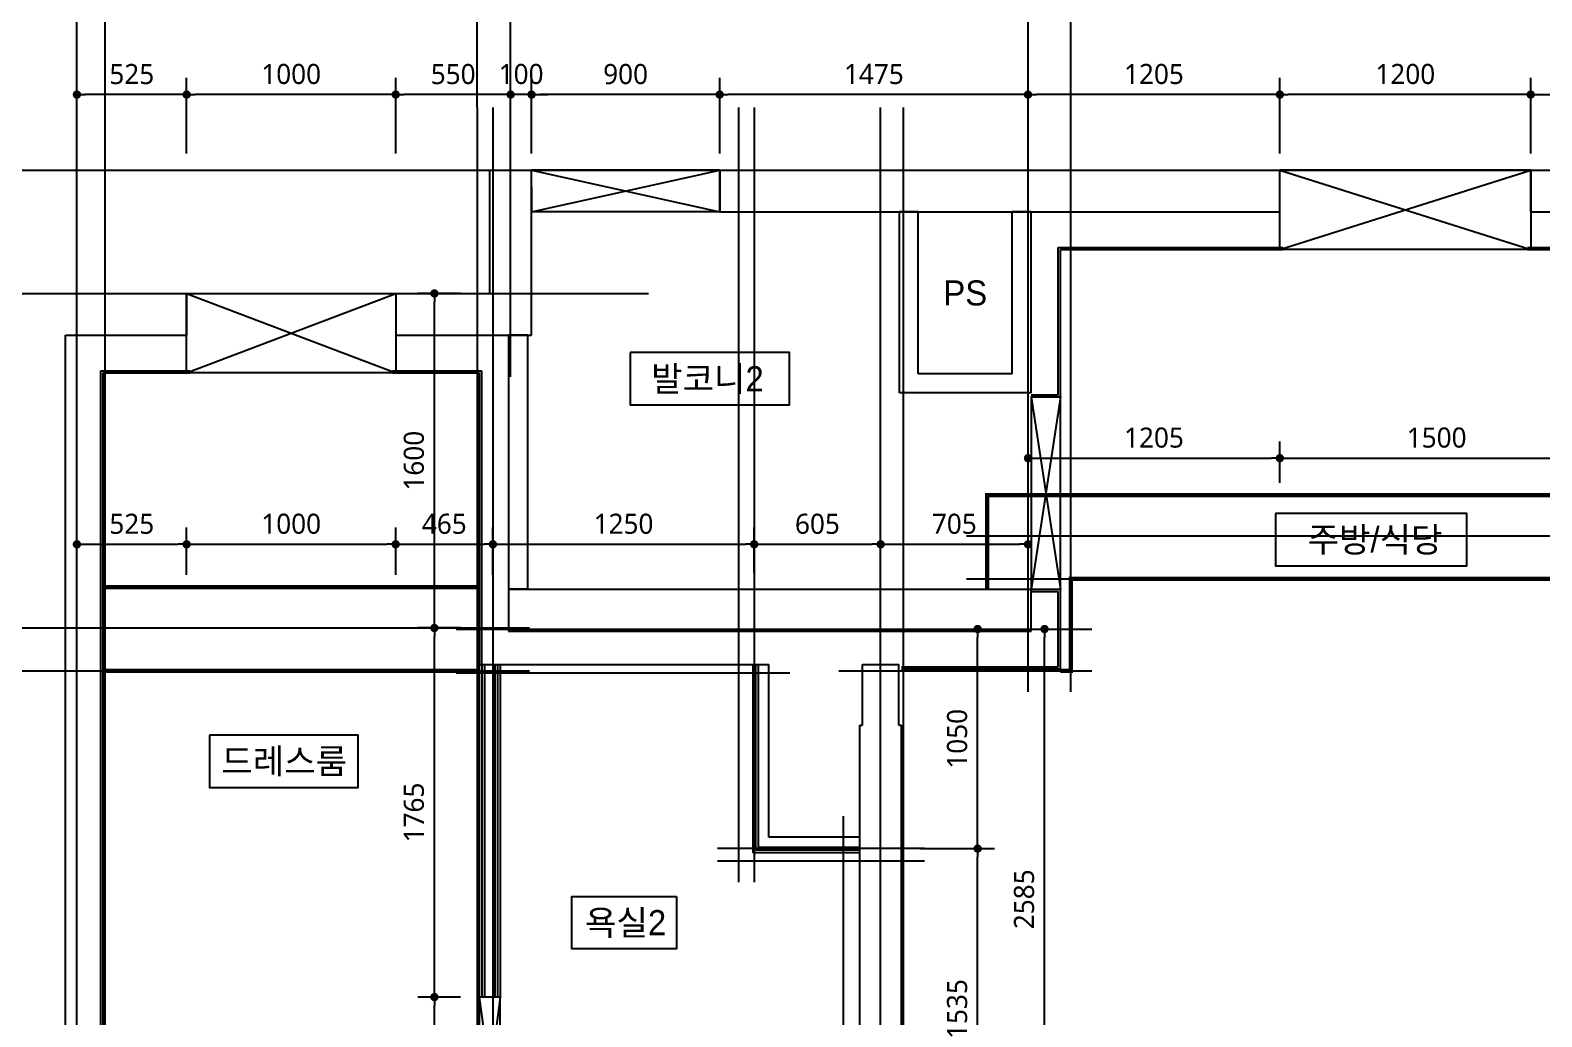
# Model space of a CAD drawing. Header units: millimetres. Extents: x 0 to 92204, y -190080 to 23760.
# Drawn here: x 57626 to 64857, y 11788 to 16506 of the extents above; entities that cross this region are included whole.
import ezdxf
from ezdxf.enums import TextEntityAlignment as Align
from ezdxf.xclip import XClip

# ---------------------------------------------------------------- set-up
doc = ezdxf.new("R2010")
doc.units = ezdxf.units.MM
doc.header["$LTSCALE"] = 100
doc.header["$XCLIPFRAME"] = 0
for name, pattern in [('AUDIT_D_220706163347-0', [0]), ('CEN', [62, 60, -1, 0, -1]), ('HIDDEN', [9.525, 6.35, -3.175])]:
    doc.linetypes.add(name, pattern=pattern)
doc.layers.get('defpoints').update_dxf_attribs({"color": 139})
for name, color, linetype in [('AA-XXXX-DIMS', 7, 'Continuous'), ('CEN_CON', 1, 'CEN'), ('CEN_WALL', 12, 'CEN'), ('CONC', 2, 'Continuous'), ('DIM', 7, 'AUDIT_D_220706163347-0'), ('ELE3_CON', 7, 'Continuous'), ('MC', 135, 'Continuous'), ('ROM', 7, 'AUDIT_D_220706163347-0'), ('WAL', 3, 'Continuous'), ('WAL_DRY', 7, 'Continuous'), ('실명', 3, 'AUDIT_D_220706163347-0'), ('실명박스', 7, 'AUDIT_D_220706163347-0'), ('창호-open', 4, 'Continuous'), ('확장', 8, 'HIDDEN')]:
    doc.layers.add(name, color=color, linetype=linetype)
doc.layers.add('AA-XXXX-MC', color=153, linetype='AUDIT_D_220706163347-0', plot=False)
doc.layers.add('Defpoint', color=135, linetype='Continuous', plot=False)
doc.styles.add('HAUD01', font='Dotum.ttf')
doc.styles.add('맑은 고딕', font='malgun.ttf')
doc.dimstyles.new('NDIM40-in', dxfattribs={"dimscale": 40, "dimtxt": 2.4, "dimasz": 1, "dimexe": 2, "dimexo": 2, "dimgap": 1.2, "dimtad": 1, "dimdec": 0, "dimrnd": 0.25, "dimzin": 0, "dimdsep": 46, "dimtxsty": '맑은 고딕', "dimblk": 'DOT', "dimcen": 5, "dimclrd": 256, "dimclre": 256, "dimclrt": 3, "dimadec": 0, "dimazin": 0, "dimtfac": 1, "dimtdec": 0, "dimtix": 1, "dimtmove": 2, "dimatfit": 1, "dimldrblk": 'DIMDOT', "dimfxl": 0, "dimtolj": 1, "dimtzin": 0, "dimarcsym": 0})

# ---------------------------------------------------------------- blocks, each defined once
blk = doc.blocks.new('WIN_900_단창2')
at = {"layer": 'Defpoint'}
for p, q in [((-15, 120), (-15, 0)), ((885, 120), (885, 0))]:
    blk.add_line(p, q, dxfattribs=at)
blk = doc.blocks.new('U-76A(확장)')
at = {"layer": 'CEN_CON'}
for p, q in [((10185, -300), (10185, 10335)), ((11955, 9046.8), (11955, 10335)), ((14030, -300), (14030, 10335)), ((14635, 10035), (4795, 10035)), ((14635, 9445), (11295.7, 9445)), ((12215, 7840), (9175, 7840))]:
    blk.add_line(p, q, dxfattribs=at)
at = {"layer": 'CEN_WALL'}
for p, q in [((9480, 7540), (9480, 10335)), ((10790, 10335), (10790, 6630)), ((12040, 10335), (12040, 5080)), ((9775, 8285), (5575, 8285)), ((14635, 7845), (11865, 7845)), ((9975, 6790), (10965, 6790))]:
    blk.add_line(p, q, dxfattribs=at)
at = {"layer": 'CONC'}
for p, q in [((7075, 10035), (4895, 10035)), ((7075, 9835), (7075, 10035)), ((10955, 10035), (8275, 10035)), ((8275, 9835), (8275, 10035)), ((10955, 9835), (10955, 10035)), ((12055, 10035), (11855, 10035)), ((11855, 9245), (11855, 10035)), ((12055, 9445), (12055, 10035)), ((7075, 9835), (5145, 9835)), ((10955, 9835), (8275, 9835)), ((12505, 9445), (12055, 9445)), ((12505, 9445), (12505, 9245)), ((14335, 9445), (13505, 9445)), ((13505, 9445), (13505, 9245)), ((12505, 9245), (11855, 9245)), ((14085, 9245), (13505, 9245)), ((14085, 1690), (14085, 9245)), ((11965, 8030), (9465, 8030)), ((9465, 7830), (9465, 8030)), ((11965, 8030), (11965, 7830)), ((11965, 7830), (9465, 7830)), ((10098, 7380), (10098, 7670)), ((10272, 7670), (10098, 7670)), ((10272, 7380), (10272, 7670)), ((10085, 5190), (10085, 7380)), ((10098, 7380), (10085, 7380)), ((10285, 7380), (10272, 7380)), ((10285, 5190), (10285, 7380))]:
    blk.add_line(p, q, dxfattribs=at)
at = {"layer": 'ELE3_CON'}
for p, q in [((7075, 10035), (8275, 10035)), ((10955, 10035), (11855, 10035)), ((13505, 9445), (12505, 9445))]:
    blk.add_line(p, q, dxfattribs=at)
at = {"layer": 'MC'}
for p, q in [((9275, 7540), (9275, 10335)), ((10075, -300), (10075, 10335)), ((10865, 10335), (10865, 6630)), ((12115, 10335), (12115, 5080)), ((13895, -300), (13895, 10335)), ((9775, 8080), (5575, 8080)), ((10385, 7640), (9175, 7640)), ((12215, 7630), (10620, 7630)), ((14635, 7640), (11865, 7640)), ((10365, 6945), (10365, 5080)), ((9975, 6730), (10965, 6730))]:
    blk.add_line(p, q, dxfattribs=at)
at = {"layer": 'WAL'}
for p, q in [((9465, 8970), (9465, 9835)), ((9555, 9060), (9555, 9835)), ((10005, 9060), (10005, 9835)), ((10095, 8970), (10095, 9835)), ((11875, 9245), (11875, 8030)), ((11965, 9245), (11965, 8030)), ((9555, 9060), (10005, 9060)), ((9465, 8970), (10095, 8970))]:
    blk.add_line(p, q, dxfattribs=at)
at = {"layer": 'WAL', "ltscale": 100}
for p, q in [((9465, 9835), (9555, 9835)), ((10005, 9835), (10095, 9835)), ((11875, 9245), (11965, 9245)), ((11875, 8030), (11965, 8030))]:
    blk.add_line(p, q, dxfattribs=at)
at = {"layer": 'WAL_DRY'}
for p, q in [((7090, 9665), (6055, 9665)), ((7090, 9655), (6065, 9655)), ((9335, 9665), (8260, 9665)), ((9325, 9655), (8260, 9655)), ((9325, 8950), (9325, 9655)), ((9335, 8960), (9335, 9665)), ((12520, 9075), (12095, 9075)), ((12095, 9075), (12095, 7670)), ((12105, 9065), (12105, 7670)), ((12520, 9065), (12105, 9065)), ((13915, 9075), (13490, 9075)), ((13905, 9065), (13490, 9065)), ((13905, 1870), (13905, 9065)), ((13915, 1860), (13915, 9075)), ((9465, 8950), (9325, 8950)), ((9465, 8960), (9335, 8960)), ((9325, 7650), (9325, 8030)), ((9465, 8030), (9325, 8030)), ((9335, 7660), (9335, 8020)), ((9465, 8020), (9335, 8020)), ((10720, 6845), (10720, 7670)), ((10795, 7670), (10720, 7670)), ((10770, 6795), (10770, 7670)), ((10782.5, 6782.5), (10782.5, 7670)), ((10795, 6770), (10795, 7670)), ((12105, 7670), (10795, 7670)), ((12005, 7670), (12005, 6080)), ((12017.5, 7670), (12017.5, 6080)), ((12030, 7670), (12030, 6080)), ((12080, 7670), (12080, 6080)), ((12092.5, 7670), (12092.5, 6080)), ((12105, 7670), (12105, 6080)), ((10085, 7650), (9325, 7650)), ((10085, 7660), (9335, 7660)), ((10285, 6845), (10720, 6845)), ((10285, 6795), (10770, 6795)), ((10285, 6782.5), (10782.5, 6782.5)), ((10285, 6770), (10795, 6770))]:
    blk.add_line(p, q, dxfattribs=at)
at = {"layer": '확장', "ltscale": 0.5, "const_width": 20, "flags": 128}
for points in [[(9675, 8030), (9675, 8480), (6065, 8480)], [(9325, 7640), (9275, 7640), (9275, 8080), (6065, 8080)], [(13905, 8040), (12105, 8040)], [(13905, 7640), (12105, 7640)]]:
    blk.add_lwpolyline(points, dxfattribs=at)
at = {"xscale": -1}
blk.add_blockref('WIN_900_단창2', (11840, 9835), dxfattribs=at)
blk = doc.blocks.new('_Dot')
at = {"color": 0, "linetype": 'ByBlock', "lineweight": -2}
blk.add_line((-0.5, 0), (-1, 0), dxfattribs=at)
at = {"color": 0, "linetype": 'ByBlock', "const_width": 0.5}
blk.add_lwpolyline([(-0.25, 0, 1), (0.25, 0, 1)], format="xyb", close=True, dxfattribs=at)
blk = doc.blocks.new('*D211')
at = {"layer": 'defpoints', "color": 0, "transparency": 16777216}
for p in [(63604, 16198.2), (63604, 15837.1), (64804, 15837.1)]:
    blk.add_point(p, dxfattribs=at)
at = {"layer": 'DIM', "lineweight": -2, "transparency": 16777216}
for p, q in [((63604, 15917.1), (63604, 16278.2)), ((64804, 15917.1), (64804, 16278.2)), ((64764, 16198.2), (63644, 16198.2))]:
    blk.add_line(p, q, dxfattribs=at)
at = {"layer": 'DIM', "lineweight": -2, "transparency": 16777216, "xscale": 40, "yscale": 40, "zscale": 40, "rotation": 180}
blk.add_blockref('_Dot', (63604, 16198.2), dxfattribs=at)
at = {"layer": 'DIM', "lineweight": -2, "transparency": 16777216, "xscale": 40, "yscale": 40, "zscale": 40}
blk.add_blockref('_Dot', (64804, 16198.2), dxfattribs=at)
at = {"layer": 'DIM', "color": 3, "transparency": 16777216, "insert": (64204, 16296.1), "char_height": 96, "attachment_point": 5, "style": '맑은 고딕'}
blk.add_mtext('\\A1;1200', dxfattribs=at)
blk = doc.blocks.new('DIMDOT')
at = {"layer": 'AA-XXXX-DIMS'}
for p, q in [((-1.5, 0), (1.5, 0)), ((0, -1.5), (0, 1.5))]:
    blk.add_line(p, q, dxfattribs=at)
for radius in [0.5, 0.25]:
    blk.add_circle((0, 0), radius, dxfattribs=at)
blk = doc.blocks.new('*D212')
at = {"layer": 'defpoints', "color": 0, "transparency": 16777216}
for p in [(62399, 16198.2), (62399, 15837.1), (63604, 15837.1)]:
    blk.add_point(p, dxfattribs=at)
at = {"layer": 'DIM', "lineweight": -2, "transparency": 16777216}
for p, q in [((62399, 15917.1), (62399, 16278.2)), ((63604, 15917.1), (63604, 16278.2)), ((63564, 16198.2), (62439, 16198.2))]:
    blk.add_line(p, q, dxfattribs=at)
at = {"layer": 'DIM', "lineweight": -2, "transparency": 16777216, "xscale": 40, "yscale": 40, "zscale": 40, "rotation": 180}
blk.add_blockref('_Dot', (62399, 16198.2), dxfattribs=at)
at = {"layer": 'DIM', "lineweight": -2, "transparency": 16777216, "xscale": 40, "yscale": 40, "zscale": 40}
blk.add_blockref('_Dot', (63604, 16198.2), dxfattribs=at)
at = {"layer": 'DIM', "color": 3, "transparency": 16777216, "insert": (63001.5, 16296.1), "char_height": 96, "attachment_point": 5, "style": '맑은 고딕'}
blk.add_mtext('\\A1;1205', dxfattribs=at)
blk = doc.blocks.new('*D213')
at = {"layer": 'defpoints', "color": 0, "transparency": 16777216}
for p in [(60924, 16198.2), (60924, 15837.1), (62399, 15837.1)]:
    blk.add_point(p, dxfattribs=at)
at = {"layer": 'DIM', "lineweight": -2, "transparency": 16777216}
for p, q in [((60924, 15917.1), (60924, 16278.2)), ((62399, 15917.1), (62399, 16278.2)), ((62359, 16198.2), (60964, 16198.2))]:
    blk.add_line(p, q, dxfattribs=at)
at = {"layer": 'DIM', "lineweight": -2, "transparency": 16777216, "xscale": 40, "yscale": 40, "zscale": 40, "rotation": 180}
blk.add_blockref('_Dot', (60924, 16198.2), dxfattribs=at)
at = {"layer": 'DIM', "lineweight": -2, "transparency": 16777216, "xscale": 40, "yscale": 40, "zscale": 40}
blk.add_blockref('_Dot', (62399, 16198.2), dxfattribs=at)
at = {"layer": 'DIM', "color": 3, "transparency": 16777216, "insert": (61661.5, 16296.1), "char_height": 96, "attachment_point": 5, "style": '맑은 고딕'}
blk.add_mtext('\\A1;1475', dxfattribs=at)
blk = doc.blocks.new('*D200')
at = {"layer": 'defpoints', "color": 0, "transparency": 16777216}
for p in [(60024, 16198.2), (60024, 15837.1), (60924, 15837.1)]:
    blk.add_point(p, dxfattribs=at)
at = {"layer": 'DIM', "lineweight": -2, "transparency": 16777216}
for p, q in [((60024, 15917.1), (60024, 16278.2)), ((60924, 15917.1), (60924, 16278.2)), ((60884, 16198.2), (60064, 16198.2))]:
    blk.add_line(p, q, dxfattribs=at)
at = {"layer": 'DIM', "lineweight": -2, "transparency": 16777216, "xscale": 40, "yscale": 40, "zscale": 40, "rotation": 180}
blk.add_blockref('_Dot', (60024, 16198.2), dxfattribs=at)
at = {"layer": 'DIM', "lineweight": -2, "transparency": 16777216, "xscale": 40, "yscale": 40, "zscale": 40}
blk.add_blockref('_Dot', (60924, 16198.2), dxfattribs=at)
at = {"layer": 'DIM', "color": 3, "transparency": 16777216, "insert": (60474, 16295.8), "char_height": 96, "attachment_point": 5, "style": '맑은 고딕'}
blk.add_mtext('\\A1;900', dxfattribs=at)
blk = doc.blocks.new('*D201')
at = {"layer": 'defpoints', "color": 0, "transparency": 16777216}
for p in [(59924, 16198.2), (59924, 15837.1), (60024, 15837.1)]:
    blk.add_point(p, dxfattribs=at)
at = {"layer": 'DIM', "lineweight": -2, "transparency": 16777216}
for p, q in [((59924, 15917.1), (59924, 16278.2)), ((60024, 15917.1), (60024, 16278.2)), ((59884, 16198.2), (59844, 16198.2)), ((60024, 16198.2), (59924, 16198.2)), ((60064, 16198.2), (60104, 16198.2))]:
    blk.add_line(p, q, dxfattribs=at)
at = {"layer": 'DIM', "lineweight": -2, "transparency": 16777216, "xscale": 40, "yscale": 40, "zscale": 40}
blk.add_blockref('_Dot', (59924, 16198.2), dxfattribs=at)
at = {"layer": 'DIM', "lineweight": -2, "transparency": 16777216, "xscale": 40, "yscale": 40, "zscale": 40, "rotation": 180}
blk.add_blockref('_Dot', (60024, 16198.2), dxfattribs=at)
at = {"layer": 'DIM', "color": 3, "transparency": 16777216, "insert": (59974, 16296.1), "char_height": 96, "attachment_point": 5, "style": '맑은 고딕'}
blk.add_mtext('\\A1;100', dxfattribs=at)
blk = doc.blocks.new('*D202')
at = {"layer": 'defpoints', "color": 0, "transparency": 16777216}
for p in [(59374, 16198.2), (59374, 15837.1), (59924, 15837.1)]:
    blk.add_point(p, dxfattribs=at)
at = {"layer": 'DIM', "lineweight": -2, "transparency": 16777216}
for p, q in [((59374, 15917.1), (59374, 16278.2)), ((59924, 15917.1), (59924, 16278.2)), ((59884, 16198.2), (59414, 16198.2))]:
    blk.add_line(p, q, dxfattribs=at)
at = {"layer": 'DIM', "lineweight": -2, "transparency": 16777216, "xscale": 40, "yscale": 40, "zscale": 40, "rotation": 180}
blk.add_blockref('_Dot', (59374, 16198.2), dxfattribs=at)
at = {"layer": 'DIM', "lineweight": -2, "transparency": 16777216, "xscale": 40, "yscale": 40, "zscale": 40}
blk.add_blockref('_Dot', (59924, 16198.2), dxfattribs=at)
at = {"layer": 'DIM', "color": 3, "transparency": 16777216, "insert": (59649, 16295.8), "char_height": 96, "attachment_point": 5, "style": '맑은 고딕'}
blk.add_mtext('\\A1;550', dxfattribs=at)
blk = doc.blocks.new('*D203')
at = {"layer": 'defpoints', "color": 0, "transparency": 16777216}
for p in [(58374, 16198.2), (58374, 15837.1), (59374, 15837.1)]:
    blk.add_point(p, dxfattribs=at)
at = {"layer": 'DIM', "lineweight": -2, "transparency": 16777216}
for p, q in [((58374, 15917.1), (58374, 16278.2)), ((59374, 15917.1), (59374, 16278.2)), ((59334, 16198.2), (58414, 16198.2))]:
    blk.add_line(p, q, dxfattribs=at)
at = {"layer": 'DIM', "lineweight": -2, "transparency": 16777216, "xscale": 40, "yscale": 40, "zscale": 40, "rotation": 180}
blk.add_blockref('_Dot', (58374, 16198.2), dxfattribs=at)
at = {"layer": 'DIM', "lineweight": -2, "transparency": 16777216, "xscale": 40, "yscale": 40, "zscale": 40}
blk.add_blockref('_Dot', (59374, 16198.2), dxfattribs=at)
at = {"layer": 'DIM', "color": 3, "transparency": 16777216, "insert": (58874, 16296.1), "char_height": 96, "attachment_point": 5, "style": '맑은 고딕'}
blk.add_mtext('\\A1;1000', dxfattribs=at)
blk = doc.blocks.new('*D204')
at = {"layer": 'defpoints', "color": 0, "transparency": 16777216}
for p in [(57849, 16198.2), (57849, 15837.1), (58374, 15837.1)]:
    blk.add_point(p, dxfattribs=at)
at = {"layer": 'DIM', "lineweight": -2, "transparency": 16777216}
for p, q in [((57849, 15917.1), (57849, 16278.2)), ((58374, 15917.1), (58374, 16278.2)), ((58334, 16198.2), (57889, 16198.2))]:
    blk.add_line(p, q, dxfattribs=at)
at = {"layer": 'DIM', "lineweight": -2, "transparency": 16777216, "xscale": 40, "yscale": 40, "zscale": 40, "rotation": 180}
blk.add_blockref('_Dot', (57849, 16198.2), dxfattribs=at)
at = {"layer": 'DIM', "lineweight": -2, "transparency": 16777216, "xscale": 40, "yscale": 40, "zscale": 40}
blk.add_blockref('_Dot', (58374, 16198.2), dxfattribs=at)
at = {"layer": 'DIM', "color": 3, "transparency": 16777216, "insert": (58111.5, 16295.8), "char_height": 96, "attachment_point": 5, "style": '맑은 고딕'}
blk.add_mtext('\\A1;525', dxfattribs=at)
blk = doc.blocks.new('*D205')
at = {"layer": 'defpoints', "color": 0, "transparency": 16777216}
for p in [(65939, 16198.2), (64804, 15837.1), (65939, 15837.1)]:
    blk.add_point(p, dxfattribs=at)
at = {"layer": 'DIM', "lineweight": -2, "transparency": 16777216}
for p, q in [((64804, 15917.1), (64804, 16278.2)), ((65939, 15917.1), (65939, 16278.2)), ((64844, 16198.2), (65899, 16198.2))]:
    blk.add_line(p, q, dxfattribs=at)
at = {"layer": 'DIM', "lineweight": -2, "transparency": 16777216, "xscale": 40, "yscale": 40, "zscale": 40, "rotation": 180}
blk.add_blockref('_Dot', (64804, 16198.2), dxfattribs=at)
at = {"layer": 'DIM', "lineweight": -2, "transparency": 16777216, "xscale": 40, "yscale": 40, "zscale": 40}
blk.add_blockref('_Dot', (65939, 16198.2), dxfattribs=at)
at = {"layer": 'DIM', "color": 3, "transparency": 16777216, "insert": (65371.5, 16296.1), "char_height": 96, "attachment_point": 5, "style": '맑은 고딕'}
blk.add_mtext('\\A1;1135', dxfattribs=at)
blk = doc.blocks.new('*D144')
at = {"layer": 'defpoints', "color": 0, "transparency": 16777216}
for p in [(58374, 14047.3), (57849, 13822.1), (58374, 13822.1)]:
    blk.add_point(p, dxfattribs=at)
at = {"layer": 'DIM', "lineweight": -2, "transparency": 16777216}
for p, q in [((57849, 13902.1), (57849, 14127.3)), ((58374, 13902.1), (58374, 14127.3)), ((57889, 14047.3), (58334, 14047.3))]:
    blk.add_line(p, q, dxfattribs=at)
at = {"layer": 'DIM', "lineweight": -2, "transparency": 16777216, "xscale": 40, "yscale": 40, "zscale": 40, "rotation": 180}
blk.add_blockref('_Dot', (57849, 14047.3), dxfattribs=at)
at = {"layer": 'DIM', "lineweight": -2, "transparency": 16777216, "xscale": 40, "yscale": 40, "zscale": 40}
blk.add_blockref('_Dot', (58374, 14047.3), dxfattribs=at)
at = {"layer": 'DIM', "color": 3, "transparency": 16777216, "insert": (58111.5, 14144.9), "char_height": 96, "attachment_point": 5, "style": '맑은 고딕'}
blk.add_mtext('\\A1;525', dxfattribs=at)
blk = doc.blocks.new('*D145')
at = {"layer": 'defpoints', "color": 0, "transparency": 16777216}
for p in [(59374, 14047.3), (58374, 13822.1), (59374, 13822.1)]:
    blk.add_point(p, dxfattribs=at)
at = {"layer": 'DIM', "lineweight": -2, "transparency": 16777216}
for p, q in [((58374, 13902.1), (58374, 14127.3)), ((59374, 13902.1), (59374, 14127.3)), ((58414, 14047.3), (59334, 14047.3))]:
    blk.add_line(p, q, dxfattribs=at)
at = {"layer": 'DIM', "lineweight": -2, "transparency": 16777216, "xscale": 40, "yscale": 40, "zscale": 40, "rotation": 180}
blk.add_blockref('_Dot', (58374, 14047.3), dxfattribs=at)
at = {"layer": 'DIM', "lineweight": -2, "transparency": 16777216, "xscale": 40, "yscale": 40, "zscale": 40}
blk.add_blockref('_Dot', (59374, 14047.3), dxfattribs=at)
at = {"layer": 'DIM', "color": 3, "transparency": 16777216, "insert": (58874, 14145.1), "char_height": 96, "attachment_point": 5, "style": '맑은 고딕'}
blk.add_mtext('\\A1;1000', dxfattribs=at)
blk = doc.blocks.new('*D146')
at = {"layer": 'defpoints', "color": 0, "transparency": 16777216}
for p in [(59839, 14047.3), (59374, 13822.1), (59839, 13822.1)]:
    blk.add_point(p, dxfattribs=at)
at = {"layer": 'DIM', "lineweight": -2, "transparency": 16777216}
for p, q in [((59374, 13902.1), (59374, 14127.3)), ((59839, 13902.1), (59839, 14127.3)), ((59414, 14047.3), (59799, 14047.3))]:
    blk.add_line(p, q, dxfattribs=at)
at = {"layer": 'DIM', "lineweight": -2, "transparency": 16777216, "xscale": 40, "yscale": 40, "zscale": 40, "rotation": 180}
blk.add_blockref('_Dot', (59374, 14047.3), dxfattribs=at)
at = {"layer": 'DIM', "lineweight": -2, "transparency": 16777216, "xscale": 40, "yscale": 40, "zscale": 40}
blk.add_blockref('_Dot', (59839, 14047.3), dxfattribs=at)
at = {"layer": 'DIM', "color": 3, "transparency": 16777216, "insert": (59606.5, 14144.9), "char_height": 96, "attachment_point": 5, "style": '맑은 고딕'}
blk.add_mtext('\\A1;465', dxfattribs=at)
blk = doc.blocks.new('*D147')
at = {"layer": 'defpoints', "color": 0, "transparency": 16777216}
for p in [(61089, 14047.3), (59839, 13822.1), (61089, 13832.1)]:
    blk.add_point(p, dxfattribs=at)
at = {"layer": 'DIM', "lineweight": -2, "transparency": 16777216}
for p, q in [((59839, 13902.1), (59839, 14127.3)), ((61089, 13912.1), (61089, 14127.3)), ((59879, 14047.3), (61049, 14047.3))]:
    blk.add_line(p, q, dxfattribs=at)
at = {"layer": 'DIM', "lineweight": -2, "transparency": 16777216, "xscale": 40, "yscale": 40, "zscale": 40, "rotation": 180}
blk.add_blockref('_Dot', (59839, 14047.3), dxfattribs=at)
at = {"layer": 'DIM', "lineweight": -2, "transparency": 16777216, "xscale": 40, "yscale": 40, "zscale": 40}
blk.add_blockref('_Dot', (61089, 14047.3), dxfattribs=at)
at = {"layer": 'DIM', "color": 3, "transparency": 16777216, "insert": (60464, 14145.1), "char_height": 96, "attachment_point": 5, "style": '맑은 고딕'}
blk.add_mtext('\\A1;1250', dxfattribs=at)
blk = doc.blocks.new('*D148')
at = {"layer": 'defpoints', "color": 0, "transparency": 16777216}
for p in [(61694, 14047.3), (61089, 13832.1), (61694, 13832.1)]:
    blk.add_point(p, dxfattribs=at)
at = {"layer": 'DIM', "lineweight": -2, "transparency": 16777216}
for p, q in [((61089, 13912.1), (61089, 14127.3)), ((61694, 13912.1), (61694, 14127.3)), ((61129, 14047.3), (61654, 14047.3))]:
    blk.add_line(p, q, dxfattribs=at)
at = {"layer": 'DIM', "lineweight": -2, "transparency": 16777216, "xscale": 40, "yscale": 40, "zscale": 40, "rotation": 180}
blk.add_blockref('_Dot', (61089, 14047.3), dxfattribs=at)
at = {"layer": 'DIM', "lineweight": -2, "transparency": 16777216, "xscale": 40, "yscale": 40, "zscale": 40}
blk.add_blockref('_Dot', (61694, 14047.3), dxfattribs=at)
at = {"layer": 'DIM', "color": 3, "transparency": 16777216, "insert": (61391.5, 14144.9), "char_height": 96, "attachment_point": 5, "style": '맑은 고딕'}
blk.add_mtext('\\A1;605', dxfattribs=at)
blk = doc.blocks.new('*D149')
at = {"layer": 'defpoints', "color": 0, "transparency": 16777216}
for p in [(62399, 14047.3), (61694, 13832.1), (62399, 13832.1)]:
    blk.add_point(p, dxfattribs=at)
at = {"layer": 'DIM', "lineweight": -2, "transparency": 16777216}
for p, q in [((61694, 13912.1), (61694, 14127.3)), ((62399, 13912.1), (62399, 14127.3)), ((61734, 14047.3), (62359, 14047.3))]:
    blk.add_line(p, q, dxfattribs=at)
at = {"layer": 'DIM', "lineweight": -2, "transparency": 16777216, "xscale": 40, "yscale": 40, "zscale": 40, "rotation": 180}
blk.add_blockref('_Dot', (61694, 14047.3), dxfattribs=at)
at = {"layer": 'DIM', "lineweight": -2, "transparency": 16777216, "xscale": 40, "yscale": 40, "zscale": 40}
blk.add_blockref('_Dot', (62399, 14047.3), dxfattribs=at)
at = {"layer": 'DIM', "color": 3, "transparency": 16777216, "insert": (62046.5, 14144.9), "char_height": 96, "attachment_point": 5, "style": '맑은 고딕'}
blk.add_mtext('\\A1;705', dxfattribs=at)
blk = doc.blocks.new('*D151')
at = {"layer": 'defpoints', "color": 0, "transparency": 16777216}
for p in [(59559.3, 11882.1), (59764, 11882.1), (59764, 11132.1)]:
    blk.add_point(p, dxfattribs=at)
at = {"layer": 'DIM', "lineweight": -2, "transparency": 16777216}
for p, q in [((59684, 11882.1), (59479.3, 11882.1)), ((59559.3, 11172.1), (59559.3, 11842.1)), ((59684, 11132.1), (59479.3, 11132.1))]:
    blk.add_line(p, q, dxfattribs=at)
at = {"layer": 'DIM', "lineweight": -2, "transparency": 16777216, "xscale": 40, "yscale": 40, "zscale": 40}
for p, rotation in [((59559.3, 11882.1), 90), ((59559.3, 11132.1), 270)]:
    blk.add_blockref('_Dot', p, dxfattribs=dict(at, rotation=rotation))
at = {"layer": 'DIM', "color": 3, "transparency": 16777216, "insert": (59461.7, 11507.1), "char_height": 96, "attachment_point": 5, "rotation": 90, "style": '맑은 고딕'}
blk.add_mtext('\\A1;750', dxfattribs=at)
blk = doc.blocks.new('*D152')
at = {"layer": 'defpoints', "color": 0, "transparency": 16777216}
for p in [(59559.3, 13647.1), (59764, 13647.1), (59764, 11882.1)]:
    blk.add_point(p, dxfattribs=at)
at = {"layer": 'DIM', "lineweight": -2, "transparency": 16777216}
for p, q in [((59684, 13647.1), (59479.3, 13647.1)), ((59559.3, 11922.1), (59559.3, 13607.1)), ((59684, 11882.1), (59479.3, 11882.1))]:
    blk.add_line(p, q, dxfattribs=at)
at = {"layer": 'DIM', "lineweight": -2, "transparency": 16777216, "xscale": 40, "yscale": 40, "zscale": 40}
for p, rotation in [((59559.3, 13647.1), 90), ((59559.3, 11882.1), 270)]:
    blk.add_blockref('_Dot', p, dxfattribs=dict(at, rotation=rotation))
at = {"layer": 'DIM', "color": 3, "transparency": 16777216, "insert": (59461.4, 12764.6), "char_height": 96, "attachment_point": 5, "rotation": 90, "style": '맑은 고딕'}
blk.add_mtext('\\A1;1765', dxfattribs=at)
blk = doc.blocks.new('*D156')
at = {"layer": 'defpoints', "color": 0, "transparency": 16777216}
for p in [(61804, 13642.1), (62158.1, 13642.1), (61804, 12592.1)]:
    blk.add_point(p, dxfattribs=at)
at = {"layer": 'DIM', "lineweight": -2, "transparency": 16777216}
for p, q in [((61884, 13642.1), (62238.1, 13642.1)), ((62158.1, 12632.1), (62158.1, 13602.1)), ((61884, 12592.1), (62238.1, 12592.1))]:
    blk.add_line(p, q, dxfattribs=at)
at = {"layer": 'DIM', "lineweight": -2, "transparency": 16777216, "xscale": 40, "yscale": 40, "zscale": 40}
for p, rotation in [((62158.1, 13642.1), 90), ((62158.1, 12592.1), 270)]:
    blk.add_blockref('_Dot', p, dxfattribs=dict(at, rotation=rotation))
at = {"layer": 'DIM', "color": 3, "transparency": 16777216, "insert": (62060.2, 13117.1), "char_height": 96, "attachment_point": 5, "rotation": 90, "style": '맑은 고딕'}
blk.add_mtext('\\A1;1050', dxfattribs=at)
blk = doc.blocks.new('*D157')
at = {"layer": 'defpoints', "color": 0, "transparency": 16777216}
for p in [(61804, 13642.1), (62478.1, 13642.1), (61804, 11057.1)]:
    blk.add_point(p, dxfattribs=at)
at = {"layer": 'DIM', "lineweight": -2, "transparency": 16777216}
for p, q in [((61884, 13642.1), (62558.1, 13642.1)), ((62478.1, 11097.1), (62478.1, 13602.1)), ((61884, 11057.1), (62558.1, 11057.1))]:
    blk.add_line(p, q, dxfattribs=at)
at = {"layer": 'DIM', "lineweight": -2, "transparency": 16777216, "xscale": 40, "yscale": 40, "zscale": 40}
for p, rotation in [((62478.1, 13642.1), 90), ((62478.1, 11057.1), 270)]:
    blk.add_blockref('_Dot', p, dxfattribs=dict(at, rotation=rotation))
at = {"layer": 'DIM', "color": 3, "transparency": 16777216, "insert": (62380.5, 12349.6), "char_height": 96, "attachment_point": 5, "rotation": 90, "style": '맑은 고딕'}
blk.add_mtext('\\A1;2585', dxfattribs=at)
blk = doc.blocks.new('*D158')
at = {"layer": 'defpoints', "color": 0, "transparency": 16777216}
for p in [(61804, 12592.1), (62158.1, 12592.1), (61804, 11057.1)]:
    blk.add_point(p, dxfattribs=at)
at = {"layer": 'DIM', "lineweight": -2, "transparency": 16777216}
for p, q in [((61884, 12592.1), (62238.1, 12592.1)), ((62158.1, 11097.1), (62158.1, 12552.1)), ((61884, 11057.1), (62238.1, 11057.1))]:
    blk.add_line(p, q, dxfattribs=at)
at = {"layer": 'DIM', "lineweight": -2, "transparency": 16777216, "xscale": 40, "yscale": 40, "zscale": 40}
for p, rotation in [((62158.1, 12592.1), 90), ((62158.1, 11057.1), 270)]:
    blk.add_blockref('_Dot', p, dxfattribs=dict(at, rotation=rotation))
at = {"layer": 'DIM', "color": 3, "transparency": 16777216, "insert": (62060.2, 11824.6), "char_height": 96, "attachment_point": 5, "rotation": 90, "style": '맑은 고딕'}
blk.add_mtext('\\A1;1535', dxfattribs=at)
blk = doc.blocks.new('*D197')
at = {"layer": 'defpoints', "color": 0, "transparency": 16777216}
for p in [(63604, 14459.3), (62399, 14262.1), (63604, 14262.1)]:
    blk.add_point(p, dxfattribs=at)
at = {"layer": 'DIM', "lineweight": -2, "transparency": 16777216}
for p, q in [((62399, 14342.1), (62399, 14539.3)), ((63604, 14342.1), (63604, 14539.3)), ((62439, 14459.3), (63564, 14459.3))]:
    blk.add_line(p, q, dxfattribs=at)
at = {"layer": 'DIM', "lineweight": -2, "transparency": 16777216, "xscale": 40, "yscale": 40, "zscale": 40, "rotation": 180}
blk.add_blockref('_Dot', (62399, 14459.3), dxfattribs=at)
at = {"layer": 'DIM', "lineweight": -2, "transparency": 16777216, "xscale": 40, "yscale": 40, "zscale": 40}
blk.add_blockref('_Dot', (63604, 14459.3), dxfattribs=at)
at = {"layer": 'DIM', "color": 3, "transparency": 16777216, "insert": (63001.5, 14557.2), "char_height": 96, "attachment_point": 5, "style": '맑은 고딕'}
blk.add_mtext('\\A1;1205', dxfattribs=at)
blk = doc.blocks.new('*D198')
at = {"layer": 'defpoints', "color": 0, "transparency": 16777216}
for p in [(65104, 14459.3), (63604, 14262.1), (65104, 14262.1)]:
    blk.add_point(p, dxfattribs=at)
at = {"layer": 'DIM', "lineweight": -2, "transparency": 16777216}
for p, q in [((63604, 14342.1), (63604, 14539.3)), ((65104, 14342.1), (65104, 14539.3)), ((63644, 14459.3), (65064, 14459.3))]:
    blk.add_line(p, q, dxfattribs=at)
at = {"layer": 'DIM', "lineweight": -2, "transparency": 16777216, "xscale": 40, "yscale": 40, "zscale": 40, "rotation": 180}
blk.add_blockref('_Dot', (63604, 14459.3), dxfattribs=at)
at = {"layer": 'DIM', "lineweight": -2, "transparency": 16777216, "xscale": 40, "yscale": 40, "zscale": 40}
blk.add_blockref('_Dot', (65104, 14459.3), dxfattribs=at)
at = {"layer": 'DIM', "color": 3, "transparency": 16777216, "insert": (64354, 14557.2), "char_height": 96, "attachment_point": 5, "style": '맑은 고딕'}
blk.add_mtext('\\A1;1500', dxfattribs=at)
blk = doc.blocks.new('*D217')
at = {"layer": 'defpoints', "color": 0, "transparency": 16777216}
for p in [(59559.3, 15247.1), (59764, 15247.1), (59764, 13647.1)]:
    blk.add_point(p, dxfattribs=at)
at = {"layer": 'DIM', "lineweight": -2, "transparency": 16777216}
for p, q in [((59684, 15247.1), (59479.3, 15247.1)), ((59559.3, 13687.1), (59559.3, 15207.1)), ((59684, 13647.1), (59479.3, 13647.1))]:
    blk.add_line(p, q, dxfattribs=at)
at = {"layer": 'DIM', "lineweight": -2, "transparency": 16777216, "xscale": 40, "yscale": 40, "zscale": 40}
for p, rotation in [((59559.3, 15247.1), 90), ((59559.3, 13647.1), 270)]:
    blk.add_blockref('_Dot', p, dxfattribs=dict(at, rotation=rotation))
at = {"layer": 'DIM', "color": 3, "transparency": 16777216, "insert": (59461.4, 14447.1), "char_height": 96, "attachment_point": 5, "rotation": 90, "style": '맑은 고딕'}
blk.add_mtext('\\A1;1600', dxfattribs=at)

msp = doc.modelspace()

# ---------------------------------------------------------------- linework, layer by layer
at = {"layer": 'AA-XXXX-MC'}
for p, q in [((57984, 16137.1), (57984, 18877.1)), ((59764, 16137.1), (59764, 18877.1)), ((62604, 16137.1), (62604, 18877.1))]:
    msp.add_line(p, q, dxfattribs=at)
at = {"layer": 'CEN_CON'}
for p, q in [((57849, 16137.1), (57849, 18877.1)), ((59924, 16137.1), (59924, 18877.1)), ((62399, 16137.1), (62399, 18877.1))]:
    msp.add_line(p, q, dxfattribs=at)
at = {"layer": '실명박스'}
for points in [[(60496, 14964.5), (60496, 14714.5), (61258.1, 14714.5), (61258.1, 14964.5)], [(63583.2, 14194.3), (63583.2, 13944.3), (64498.2, 13944.3), (64498.2, 14194.3)], [(58482.6, 13134.4), (58482.6, 12884.4), (59193.8, 12884.4), (59193.8, 13134.4)], [(60717.3, 12362.8), (60717.3, 12112.8), (60217.3, 12112.8), (60217.3, 12362.8)]]:
    msp.add_lwpolyline(points, close=True, dxfattribs=at)
at = {"layer": '창호-open'}
for p, q in [((60024, 15637.1), (60924, 15837.1)), ((60024, 15837.1), (60924, 15637.1)), ((63604, 15457.1), (64804, 15837.1)), ((63604, 15837.1), (64804, 15457.1)), ((58374, 14867.1), (59374, 15247.1)), ((58374, 15247.1), (59374, 14867.1)), ((62554, 14752.1), (62414, 13832.1)), ((62414, 14752.1), (62554, 13832.1)), ((59874, 11882.1), (59774, 11132.1)), ((59774, 11882.1), (59874, 11132.1))]:
    msp.add_line(p, q, dxfattribs=at)
for points in [[(60024, 15837.1), (60924, 15837.1), (60924, 15637.1), (60024, 15637.1)], [(63604, 15837.1), (64804, 15837.1), (64804, 15457.1), (63604, 15457.1)], [(58374, 15247.1), (59374, 15247.1), (59374, 14867.1), (58374, 14867.1)], [(62414, 13832.1), (62554, 13832.1), (62554, 14752.1), (62414, 14752.1)], [(59874, 11882.1), (59774, 11882.1), (59774, 11132.1), (59874, 11132.1)]]:
    msp.add_lwpolyline(points, close=True, dxfattribs=at)

# ---------------------------------------------------------------- block references
ref = msp.add_blockref('U-76A(확장)', (71879, 5802.1), dxfattribs=dict(xscale=-1))
XClip(ref).set_block_clipping_path([(-1332.1523822156, -300), (14635, 13075.0000000001)])

# ---------------------------------------------------------------- texts
at = {"layer": 'ROM', "color": 3, "style": 'HAUD01'}
msp.add_text('PS', height=120, dxfattribs=at).set_placement((62099, 15249.6), align=Align.MIDDLE)
msp.add_text('PS', height=120, dxfattribs=at).set_placement((62099, 15249.6), align=Align.MIDDLE)
at = {"layer": '실명', "style": 'HAUD01'}
for s, p in [('발코니2', (60865.3, 14840.4)), ('주방/식당', (64059.2, 14071.1)), ('드레스룸', (58840.9, 13011.2)), ('욕실2', (60473.9, 12239.3))]:
    msp.add_text(s, height=120, dxfattribs=at).set_placement(p, align=Align.MIDDLE)

# ---------------------------------------------------------------- dimensions: what is measured, and where the dimension line sits
at = {"layer": 'DIM'}
for base, p1, p2, picture, middle in [((57849, 16198.2), (58374, 15837.1), (57849, 15837.1), '*D204', (58111.5, 16295.8)), ((58374, 16198.2), (59374, 15837.1), (58374, 15837.1), '*D203', (58874, 16296.1)), ((59374, 16198.2), (59924, 15837.1), (59374, 15837.1), '*D202', (59649, 16295.8)), ((59924, 16198.2), (60024, 15837.1), (59924, 15837.1), '*D201', (59974, 16296.1)), ((60024, 16198.2), (60924, 15837.1), (60024, 15837.1), '*D200', (60474, 16295.8)), ((60924, 16198.2), (62399, 15837.1), (60924, 15837.1), '*D213', (61661.5, 16296.1)), ((62399, 16198.2), (63604, 15837.1), (62399, 15837.1), '*D212', (63001.5, 16296.1)), ((63604, 16198.2), (64804, 15837.1), (63604, 15837.1), '*D211', (64204, 16296.1)), ((63604, 14459.3), (62399, 14262.1), (63604, 14262.1), '*D197', (63001.5, 14557.2)), ((65104, 14459.3), (63604, 14262.1), (65104, 14262.1), '*D198', (64354, 14557.2)), ((58374, 14047.3), (57849, 13822.1), (58374, 13822.1), '*D144', (58111.5, 14144.9)), ((59374, 14047.3), (58374, 13822.1), (59374, 13822.1), '*D145', (58874, 14145.1)), ((59839, 14047.3), (59374, 13822.1), (59839, 13822.1), '*D146', (59606.5, 14144.9)), ((61089, 14047.3), (59839, 13822.1), (61089, 13832.1), '*D147', (60464, 14145.1)), ((61694, 14047.3), (61089, 13832.1), (61694, 13832.1), '*D148', (61391.5, 14144.9)), ((62399, 14047.3), (61694, 13832.1), (62399, 13832.1), '*D149', (62046.5, 14144.9))]:
    dim = msp.add_linear_dim(base=base, p1=p1, p2=p2, dimstyle='NDIM40-in', override={"dimscale": 40}, dxfattribs=at)
    dim.commit()
    dim.dimension.update_dxf_attribs({"geometry": picture, "text_midpoint": middle})
for base, p1, p2, angle, picture, middle in [((65939, 16198.2), (64804, 15837.1), (65939, 15837.1), 0, '*D205', (65371.5, 16296.1)), ((59559.3, 15247.1), (59764, 13647.1), (59764, 15247.1), 90, '*D217', (59461.4, 14447.1)), ((59559.3, 13647.1), (59764, 11882.1), (59764, 13647.1), 90, '*D152', (59461.4, 12764.6)), ((62158.1, 13642.1), (61804, 12592.1), (61804, 13642.1), 270, '*D156', (62060.2, 13117.1)), ((62478.1, 13642.1), (61804, 11057.1), (61804, 13642.1), 270, '*D157', (62380.5, 12349.6)), ((62158.1, 12592.1), (61804, 11057.1), (61804, 12592.1), 270, '*D158', (62060.2, 11824.6)), ((59559.3, 11882.1), (59764, 11132.1), (59764, 11882.1), 90, '*D151', (59461.7, 11507.1))]:
    dim = msp.add_linear_dim(base=base, p1=p1, p2=p2, angle=angle, dimstyle='NDIM40-in', override={"dimscale": 40}, dxfattribs=at)
    dim.commit()
    dim.dimension.update_dxf_attribs({"geometry": picture, "text_midpoint": middle})

doc.saveas('drawing.dxf')
